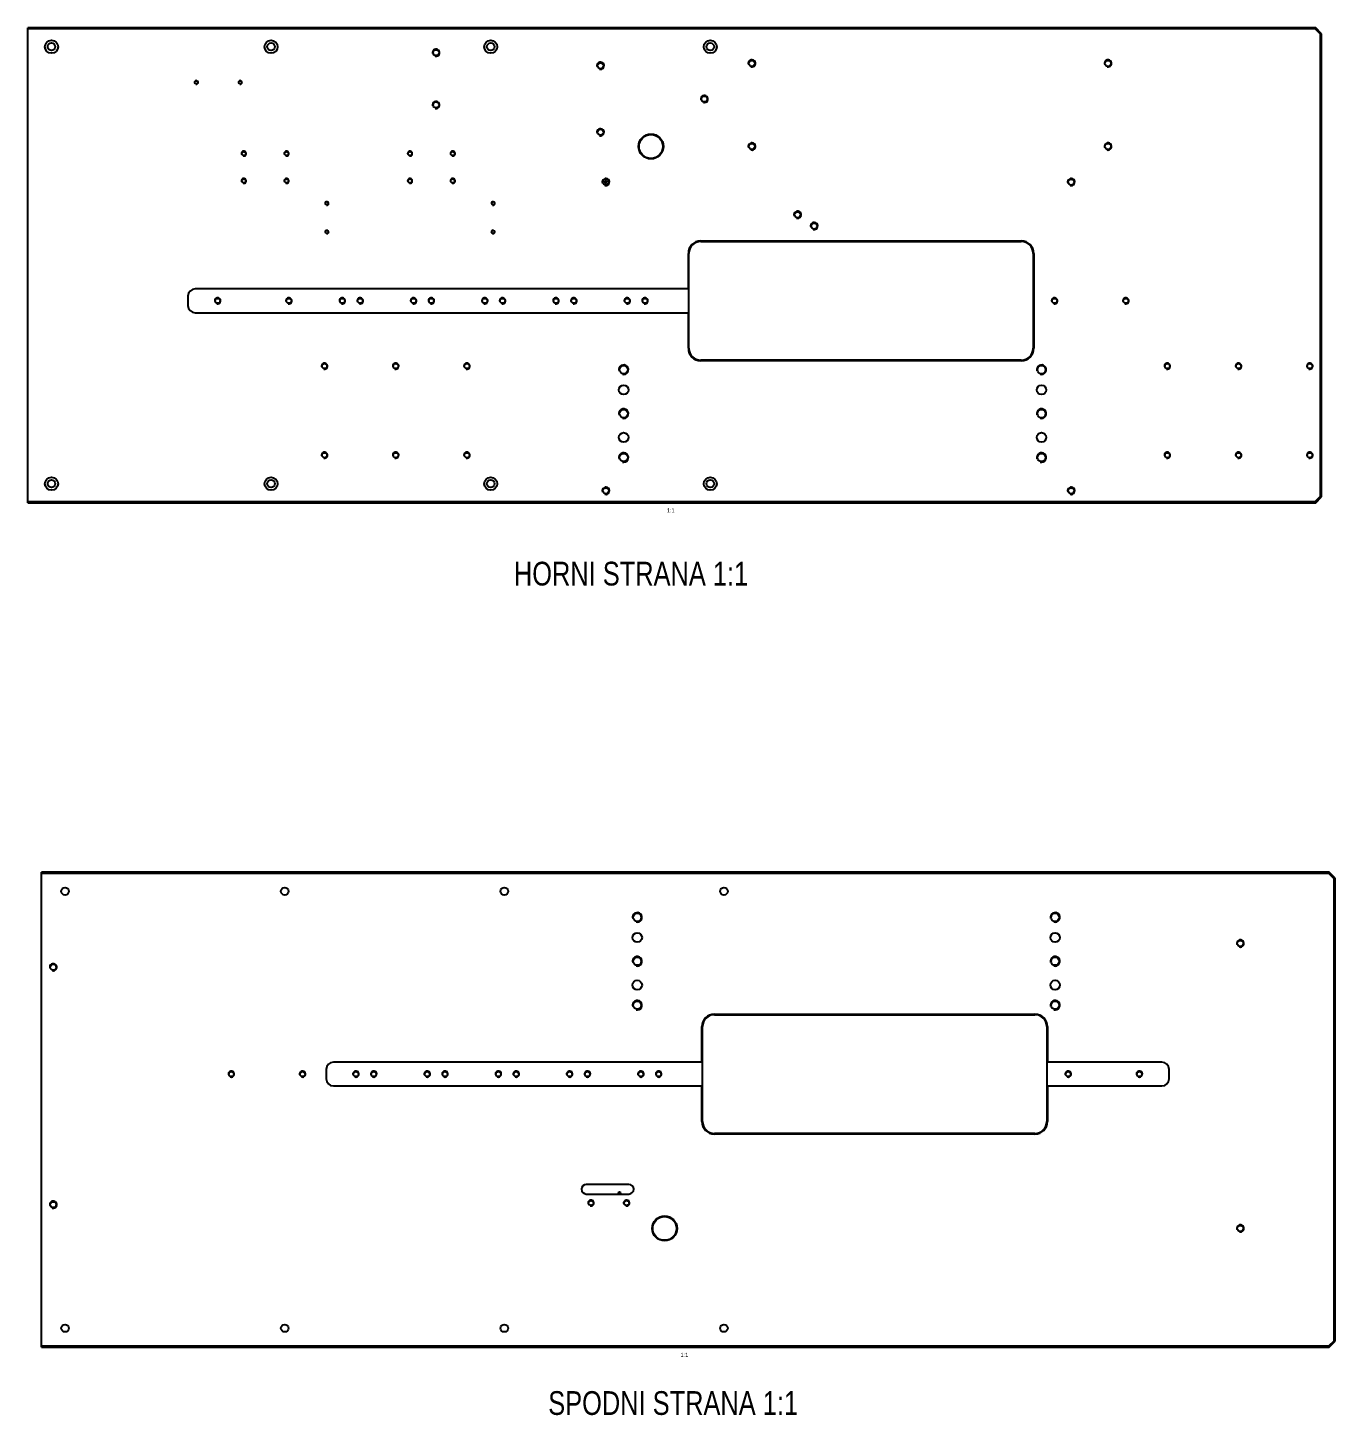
# Model space of a CAD drawing. Header units: millimetres. Extents: x 0 to 1931, y -333 to 836.
# Drawn here: x 829 to 1931, y -333 to 836 of the extents above; entities that cross this region are included whole.
import ezdxf

# ---------------------------------------------------------------- set-up
doc = ezdxf.new("R2010")
doc.units = ezdxf.units.MM
doc.header["$LTSCALE"] = 32.67
doc.layers.get('0').update_dxf_attribs({"linetype": 'CONTINUOUS'})
doc.styles.get("Standard").update_dxf_attribs({"font": 'txt', "width": 0.8})

msp = doc.modelspace()

# ---------------------------------------------------------------- linework, layer by layer
at = {"color": 7, "linetype": 'CONTINUOUS'}
for p, q in [((829.2421, 435.6915), (829.2421, 835.6915)), ((1914.2421, 835.6915), (829.2421, 835.6915)), ((1913.8279, 834.6915), (829.2421, 834.6915)), ((1914.2421, 835.6915), (1913.8279, 834.6915)), ((1918.2421, 830.2773), (1913.8279, 834.6915)), ((1919.2421, 830.6915), (1914.2421, 835.6915)), ((1919.2421, 830.6915), (1918.2421, 830.2773)), ((1918.2421, 441.1057), (1918.2421, 830.2773)), ((1919.2421, 440.6915), (1919.2421, 830.6915)), ((1396.2421, 656.1915), (1666.2421, 656.1915)), ((1396.2421, 655.6915), (1666.2421, 655.6915)), ((1385.7421, 615.6915), (1385.7421, 645.6915)), ((1386.2421, 565.6915), (1386.2421, 645.6915)), ((1676.2421, 645.6915), (1676.2421, 565.6915)), ((1676.7421, 645.6915), (1676.7421, 565.6915)), ((964.2421, 609.6915), (964.2421, 601.6915)), ((1386.2421, 615.6915), (970.2421, 615.6915)), ((970.2421, 595.6915), (1386.2421, 595.6915)), ((1385.7421, 565.6915), (1385.7421, 595.6915)), ((1666.2421, 555.6915), (1396.2421, 555.6915)), ((1666.2421, 555.1915), (1396.2421, 555.1915)), ((829.2421, 436.6915), (1913.8279, 436.6915)), ((829.2421, 435.6915), (1914.2421, 435.6915)), ((1913.8279, 436.6915), (1918.2421, 441.1057)), ((1914.2421, 435.6915), (1913.8279, 436.6915)), ((1914.2421, 435.6915), (1919.2421, 440.6915)), ((1919.2421, 440.6915), (1918.2421, 441.1057)), ((840.722, -275.5567), (840.722, 124.4433)), ((1925.722, 124.4433), (840.722, 124.4433)), ((1925.3078, 123.4433), (840.722, 123.4433)), ((1925.722, 124.4433), (1925.3078, 123.4433)), ((1929.722, 119.0291), (1925.3078, 123.4433)), ((1930.722, 119.4433), (1925.722, 124.4433)), ((1930.722, 119.4433), (1929.722, 119.0291)), ((1929.722, -270.1425), (1929.722, 119.0291)), ((1930.722, -270.5567), (1930.722, 119.4433)), ((1407.722, 4.9433), (1677.722, 4.9433)), ((1407.722, 4.4433), (1677.722, 4.4433)), ((1397.222, -35.5567), (1397.222, -5.5567)), ((1397.722, -85.5567), (1397.722, -5.5567)), ((1687.722, -5.5567), (1687.722, -85.5567)), ((1688.222, -5.5567), (1688.222, -35.5567)), ((1080.722, -41.5567), (1080.722, -49.5567)), ((1397.722, -35.5567), (1086.722, -35.5567)), ((1784.722, -35.5567), (1687.722, -35.5567)), ((1790.722, -49.5567), (1790.722, -41.5567)), ((1086.722, -55.5567), (1397.722, -55.5567)), ((1397.222, -85.5567), (1397.222, -55.5567)), ((1687.722, -55.5567), (1784.722, -55.5567)), ((1688.222, -55.5567), (1688.222, -85.5567)), ((1677.722, -95.5567), (1407.722, -95.5567)), ((1677.722, -96.0567), (1407.722, -96.0567)), ((1335.722, -138.5567), (1299.722, -138.5567)), ((1299.722, -146.5567), (1335.722, -146.5567)), ((840.722, -274.5567), (1925.3078, -274.5567)), ((840.722, -275.5567), (1925.722, -275.5567)), ((1925.3078, -274.5567), (1929.722, -270.1425)), ((1925.722, -275.5567), (1925.3078, -274.5567)), ((1925.722, -275.5567), (1930.722, -270.5567)), ((1930.722, -270.5567), (1929.722, -270.1425))]:
    msp.add_line(p, q, dxfattribs=at)
at = {"color": 9, "linetype": 'CONTINUOUS'}
for p, q in [((1396.2421, 656.1915), (1396.2421, 655.6915)), ((1666.2421, 656.1915), (1666.2421, 655.6915)), ((1385.7421, 645.6915), (1386.2421, 645.6915)), ((1676.7421, 645.6915), (1676.2421, 645.6915)), ((1385.7421, 565.6915), (1386.2421, 565.6915)), ((1676.7421, 565.6915), (1676.2421, 565.6915)), ((1396.2421, 555.1915), (1396.2421, 555.6915)), ((1666.2421, 555.1915), (1666.2421, 555.6915)), ((1407.722, 4.9433), (1407.722, 4.4433)), ((1677.722, 4.9433), (1677.722, 4.4433)), ((1397.222, -5.5567), (1397.722, -5.5567)), ((1688.222, -5.5567), (1687.722, -5.5567)), ((1397.222, -85.5567), (1397.722, -85.5567)), ((1688.222, -85.5567), (1687.722, -85.5567)), ((1407.722, -96.0567), (1407.722, -95.5567)), ((1677.722, -96.0567), (1677.722, -95.5567))]:
    msp.add_line(p, q, dxfattribs=at)
at = {"color": 7, "linetype": 'CONTINUOUS'}
for centre, radius in [((849.2421, 819.6915), 5.5), ((849.2421, 819.6915), 3.2), ((1034.2421, 819.6915), 5.5), ((1034.2421, 819.6915), 3.2), ((1219.2421, 819.6915), 5.5), ((1219.2421, 819.6915), 3.2), ((1404.2421, 819.6915), 5.5), ((1404.2421, 819.6915), 3.2), ((1173.2421, 814.6915), 2.5), ((1439.2421, 805.6915), 2.5), ((1739.2421, 805.6915), 2.5), ((1311.7421, 803.6915), 2.5), ((971.2421, 789.6915), 1.25), ((1008.2421, 789.6915), 1.25), ((1173.2421, 770.6915), 2.5), ((1399.2421, 775.6915), 2.5), ((1311.7421, 747.6915), 2.5), ((1354.2421, 735.6915), 10.5), ((1354.2421, 735.6915), 10), ((1439.2421, 735.6915), 2.5), ((1739.2421, 735.6915), 2.5), ((1011.2421, 729.6915), 1.65), ((1047.2421, 729.6915), 1.65), ((1151.2421, 729.6915), 1.65), ((1187.2421, 729.6915), 1.65), ((1011.2421, 706.6915), 1.65), ((1047.2421, 706.6915), 1.65), ((1151.2421, 706.6915), 1.65), ((1187.2421, 706.6915), 1.65), ((1316.2421, 705.6915), 2.5), ((1316.2421, 705.6915), 0.8357), ((1708.2421, 705.6915), 2.5), ((1081.2421, 687.6915), 1.25), ((1221.2421, 687.6915), 1.25), ((1477.7421, 678.1915), 2.5), ((1491.7421, 668.6915), 2.5), ((1081.2421, 663.6915), 1.25), ((1221.2421, 663.6915), 1.25), ((989.2421, 605.6915), 2.1), ((1049.2421, 605.6915), 2.1), ((1094.2421, 605.6915), 2.1), ((1109.2421, 605.6915), 2.1), ((1154.2421, 605.6915), 2.1), ((1169.2421, 605.6915), 2.1), ((1214.2421, 605.6915), 2.1), ((1229.2421, 605.6915), 2.1), ((1274.2421, 605.6915), 2.1), ((1289.2421, 605.6915), 2.1), ((1334.2421, 605.6915), 2.1), ((1349.2421, 605.6915), 2.1), ((1694.2421, 605.6915), 2.1), ((1754.2421, 605.6915), 2.1), ((1079.2421, 550.6915), 2.1), ((1139.2421, 550.6915), 2.1), ((1199.2421, 550.6915), 2.1), ((1331.2421, 547.6915), 3.4), ((1683.2421, 547.6915), 3.4), ((1789.2421, 550.6915), 2.1), ((1849.2421, 550.6915), 2.1), ((1909.2421, 550.6915), 2.1), ((1331.2421, 530.6915), 4), ((1683.2421, 530.6915), 4), ((1331.2421, 510.6915), 3.4), ((1683.2421, 510.6915), 3.4), ((1331.2421, 490.6915), 4), ((1683.2421, 490.6915), 4), ((1079.2421, 475.6915), 2.1), ((1139.2421, 475.6915), 2.1), ((1199.2421, 475.6915), 2.1), ((1331.2421, 473.6915), 3.4), ((1683.2421, 473.6915), 3.4), ((1789.2421, 475.6915), 2.1), ((1849.2421, 475.6915), 2.1), ((1909.2421, 475.6915), 2.1), ((849.2421, 451.6915), 5.5), ((1034.2421, 451.6915), 5.5), ((1219.2421, 451.6915), 5.5), ((1404.2421, 451.6915), 5.5), ((849.2421, 451.6915), 3.2), ((1034.2421, 451.6915), 3.2), ((1219.2421, 451.6915), 3.2), ((1316.2421, 445.6915), 2.5), ((1404.2421, 451.6915), 3.2), ((1708.2421, 445.6915), 2.5), ((860.722, 108.4433), 3.2), ((1045.722, 108.4433), 3.2), ((1230.722, 108.4433), 3.2), ((1415.722, 108.4433), 3.2), ((1342.722, 86.4433), 3.4), ((1694.722, 86.4433), 3.4), ((1342.722, 69.4433), 4), ((1694.722, 69.4433), 4), ((1850.722, 64.4433), 2.5), ((850.722, 44.4433), 2.5), ((1342.722, 49.4433), 3.4), ((1694.722, 49.4433), 3.4), ((1342.722, 29.4433), 4), ((1694.722, 29.4433), 4), ((1342.722, 12.4433), 3.4), ((1694.722, 12.4433), 3.4), ((1000.722, -45.5567), 2.1), ((1060.722, -45.5567), 2.1), ((1105.722, -45.5567), 2.1), ((1120.722, -45.5567), 2.1), ((1165.722, -45.5567), 2.1), ((1180.722, -45.5567), 2.1), ((1225.722, -45.5567), 2.1), ((1240.722, -45.5567), 2.1), ((1285.722, -45.5567), 2.1), ((1300.722, -45.5567), 2.1), ((1345.722, -45.5567), 2.1), ((1360.722, -45.5567), 2.1), ((1705.722, -45.5567), 2.1), ((1765.722, -45.5567), 2.1), ((1327.722, -145.5567), 0.8357), ((850.722, -155.5567), 2.5), ((1303.722, -154.1567), 2.1), ((1333.722, -154.1567), 2.1), ((1365.722, -175.5567), 10.5), ((1365.722, -175.5567), 10), ((1850.722, -175.5567), 2.5), ((860.722, -259.5567), 3.2), ((1045.722, -259.5567), 3.2), ((1230.722, -259.5567), 3.2), ((1415.722, -259.5567), 3.2)]:
    msp.add_circle(centre, radius, dxfattribs=at)
at = {"color": 2, "linetype": 'CONTINUOUS'}
for centre, radius in [((1173.2421, 814.6915), 3), ((1311.7421, 803.6915), 3), ((1439.2421, 805.6915), 3), ((1739.2421, 805.6915), 3), ((971.2421, 789.6915), 1.5), ((1008.2421, 789.6915), 1.5), ((1173.2421, 770.6915), 3), ((1399.2421, 775.6915), 3), ((1311.7421, 747.6915), 3), ((1439.2421, 735.6915), 3), ((1739.2421, 735.6915), 3), ((1011.2421, 729.6915), 2), ((1047.2421, 729.6915), 2), ((1151.2421, 729.6915), 2), ((1187.2421, 729.6915), 2), ((1011.2421, 706.6915), 2), ((1047.2421, 706.6915), 2), ((1151.2421, 706.6915), 2), ((1187.2421, 706.6915), 2), ((1316.2421, 705.6915), 3), ((1708.2421, 705.6915), 3), ((1081.2421, 687.6915), 1.5), ((1221.2421, 687.6915), 1.5), ((1477.7421, 678.1915), 3), ((1491.7421, 668.6915), 3), ((1081.2421, 663.6915), 1.5), ((1221.2421, 663.6915), 1.5), ((989.2421, 605.6915), 2.5), ((1049.2421, 605.6915), 2.5), ((1094.2421, 605.6915), 2.5), ((1109.2421, 605.6915), 2.5), ((1154.2421, 605.6915), 2.5), ((1169.2421, 605.6915), 2.5), ((1214.2421, 605.6915), 2.5), ((1229.2421, 605.6915), 2.5), ((1274.2421, 605.6915), 2.5), ((1289.2421, 605.6915), 2.5), ((1334.2421, 605.6915), 2.5), ((1349.2421, 605.6915), 2.5), ((1694.2421, 605.6915), 2.5), ((1754.2421, 605.6915), 2.5), ((1079.2421, 550.6915), 2.5), ((1139.2421, 550.6915), 2.5), ((1199.2421, 550.6915), 2.5), ((1331.2421, 547.6915), 4), ((1683.2421, 547.6915), 4), ((1789.2421, 550.6915), 2.5), ((1849.2421, 550.6915), 2.5), ((1909.2421, 550.6915), 2.5), ((1331.2421, 510.6915), 4), ((1683.2421, 510.6915), 4), ((1079.2421, 475.6915), 2.5), ((1139.2421, 475.6915), 2.5), ((1199.2421, 475.6915), 2.5), ((1331.2421, 473.6915), 4), ((1683.2421, 473.6915), 4), ((1789.2421, 475.6915), 2.5), ((1849.2421, 475.6915), 2.5), ((1909.2421, 475.6915), 2.5), ((1316.2421, 445.6915), 3), ((1708.2421, 445.6915), 3), ((1342.722, 86.4433), 4), ((1694.722, 86.4433), 4), ((1850.722, 64.4433), 3), ((850.722, 44.4433), 3), ((1342.722, 49.4433), 4), ((1694.722, 49.4433), 4), ((1342.722, 12.4433), 4), ((1694.722, 12.4433), 4), ((1000.722, -45.5567), 2.5), ((1060.722, -45.5567), 2.5), ((1105.722, -45.5567), 2.5), ((1120.722, -45.5567), 2.5), ((1165.722, -45.5567), 2.5), ((1180.722, -45.5567), 2.5), ((1225.722, -45.5567), 2.5), ((1240.722, -45.5567), 2.5), ((1285.722, -45.5567), 2.5), ((1300.722, -45.5567), 2.5), ((1345.722, -45.5567), 2.5), ((1360.722, -45.5567), 2.5), ((1705.722, -45.5567), 2.5), ((1765.722, -45.5567), 2.5), ((1303.722, -154.1567), 2.5), ((1333.722, -154.1567), 2.5), ((850.722, -155.5567), 3), ((1850.722, -175.5567), 3)]:
    msp.add_arc(centre, radius, 255, 195, dxfattribs=at)
at = {"color": 7, "linetype": 'CONTINUOUS'}
for centre, radius, start, end in [((1396.2421, 645.6915), 10.5, 90, 180), ((1396.2421, 645.6915), 10, 90, 180), ((1666.2421, 645.6915), 10.5, 0, 90), ((1666.2421, 645.6915), 10, 0, 90), ((970.2421, 609.6915), 6, 90, 180), ((970.2421, 601.6915), 6, 180, 270), ((1396.2421, 565.6915), 10.5, 180, 270), ((1396.2421, 565.6915), 10, 180, 270), ((1666.2421, 565.6915), 10.5, 270, 360), ((1666.2421, 565.6915), 10, 270, 360), ((1407.722, -5.5567), 10.5, 90, 180), ((1407.722, -5.5567), 10, 90, 180), ((1677.722, -5.5567), 10.5, 0, 90), ((1677.722, -5.5567), 10, 0, 90), ((1086.722, -41.5567), 6, 90, 180), ((1784.722, -41.5567), 6, 0, 90), ((1086.722, -49.5567), 6, 180, 270), ((1784.722, -49.5567), 6, 270, 360), ((1407.722, -85.5567), 10.5, 180, 270), ((1407.722, -85.5567), 10, 180, 270), ((1677.722, -85.5567), 10.5, 270, 360), ((1677.722, -85.5567), 10, 270, 360), ((1299.722, -142.5567), 4, 90, 270), ((1335.722, -142.5567), 4, 270, 90)]:
    msp.add_arc(centre, radius, start, end, dxfattribs=at)

# ---------------------------------------------------------------- texts
at = {"color": 2, "linetype": 'CONTINUOUS', "line_spacing_factor": 0.9}
for s, insert, char_height, width, attachment_point in [('1:1', (1374.2421, 430.9715), 3.5, 7.875, 3), ('HORNI STRANA 1:1', (1238.7971, 385.9322), 20, 359.285714, 1), ('1:1', (1385.722, -280.2767), 3.5, 7.875, 3), ('SPODNI STRANA 1:1', (1267.7211, -312.6099), 20, 386.428571, 1)]:
    msp.add_mtext(s, dxfattribs=dict(at, insert=insert, char_height=char_height, width=width, attachment_point=attachment_point))

doc.saveas('drawing.dxf')
